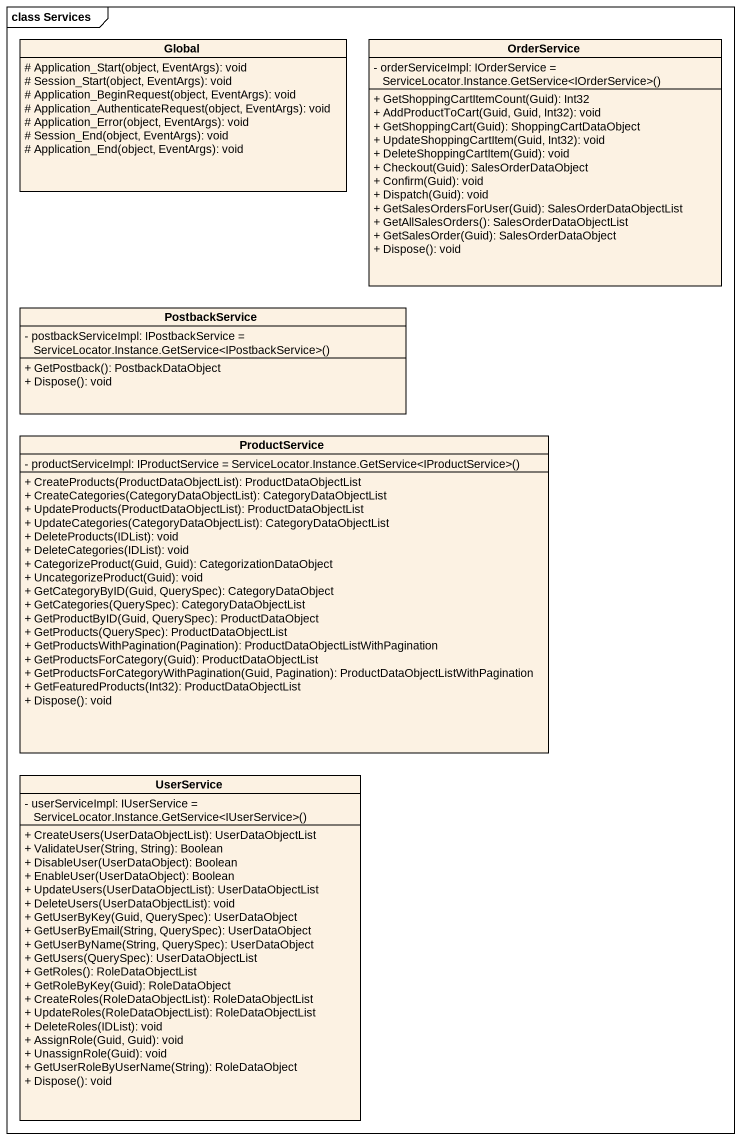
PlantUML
@startuml
mainframe class Services
hide circle
hide empty members
skinparam classAttributeIconSize 0
class Global {
  # Application_Start(object, EventArgs): void
  # Session_Start(object, EventArgs): void
  # Application_BeginRequest(object, EventArgs): void
  # Application_AuthenticateRequest(object, EventArgs): void
  # Application_Error(object, EventArgs): void
  # Session_End(object, EventArgs): void
  # Application_End(object, EventArgs): void
}
class OrderService {
  {field} - orderServiceImpl: IOrderService = ServiceLocator.Instance.GetService<IOrderService>()
  + GetShoppingCartItemCount(Guid): Int32
  + AddProductToCart(Guid, Guid, Int32): void
  + GetShoppingCart(Guid): ShoppingCartDataObject
  + UpdateShoppingCartItem(Guid, Int32): void
  + DeleteShoppingCartItem(Guid): void
  + Checkout(Guid): SalesOrderDataObject
  + Confirm(Guid): void
  + Dispatch(Guid): void
  + GetSalesOrdersForUser(Guid): SalesOrderDataObjectList
  + GetAllSalesOrders(): SalesOrderDataObjectList
  + GetSalesOrder(Guid): SalesOrderDataObject
  + Dispose(): void
}
class PostbackService {
  {field} - postbackServiceImpl: IPostbackService = ServiceLocator.Instance.GetService<IPostbackService>()
  + GetPostback(): PostbackDataObject
  + Dispose(): void
}
class ProductService {
  {field} - productServiceImpl: IProductService = ServiceLocator.Instance.GetService<IProductService>()
  + CreateProducts(ProductDataObjectList): ProductDataObjectList
  + CreateCategories(CategoryDataObjectList): CategoryDataObjectList
  + UpdateProducts(ProductDataObjectList): ProductDataObjectList
  + UpdateCategories(CategoryDataObjectList): CategoryDataObjectList
  + DeleteProducts(IDList): void
  + DeleteCategories(IDList): void
  + CategorizeProduct(Guid, Guid): CategorizationDataObject
  + UncategorizeProduct(Guid): void
  + GetCategoryByID(Guid, QuerySpec): CategoryDataObject
  + GetCategories(QuerySpec): CategoryDataObjectList
  + GetProductByID(Guid, QuerySpec): ProductDataObject
  + GetProducts(QuerySpec): ProductDataObjectList
  + GetProductsWithPagination(Pagination): ProductDataObjectListWithPagination
  + GetProductsForCategory(Guid): ProductDataObjectList
  + GetProductsForCategoryWithPagination(Guid, Pagination): ProductDataObjectListWithPagination
  + GetFeaturedProducts(Int32): ProductDataObjectList
  + Dispose(): void
}
class UserService {
  {field} - userServiceImpl: IUserService = ServiceLocator.Instance.GetService<IUserService>()
  + CreateUsers(UserDataObjectList): UserDataObjectList
  + ValidateUser(String, String): Boolean
  + DisableUser(UserDataObject): Boolean
  + EnableUser(UserDataObject): Boolean
  + UpdateUsers(UserDataObjectList): UserDataObjectList
  + DeleteUsers(UserDataObjectList): void
  + GetUserByKey(Guid, QuerySpec): UserDataObject
  + GetUserByEmail(String, QuerySpec): UserDataObject
  + GetUserByName(String, QuerySpec): UserDataObject
  + GetUsers(QuerySpec): UserDataObjectList
  + GetRoles(): RoleDataObjectList
  + GetRoleByKey(Guid): RoleDataObject
  + CreateRoles(RoleDataObjectList): RoleDataObjectList
  + UpdateRoles(RoleDataObjectList): RoleDataObjectList
  + DeleteRoles(IDList): void
  + AssignRole(Guid, Guid): void
  + UnassignRole(Guid): void
  + GetUserRoleByUserName(String): RoleDataObject
  + Dispose(): void
}
@enduml
